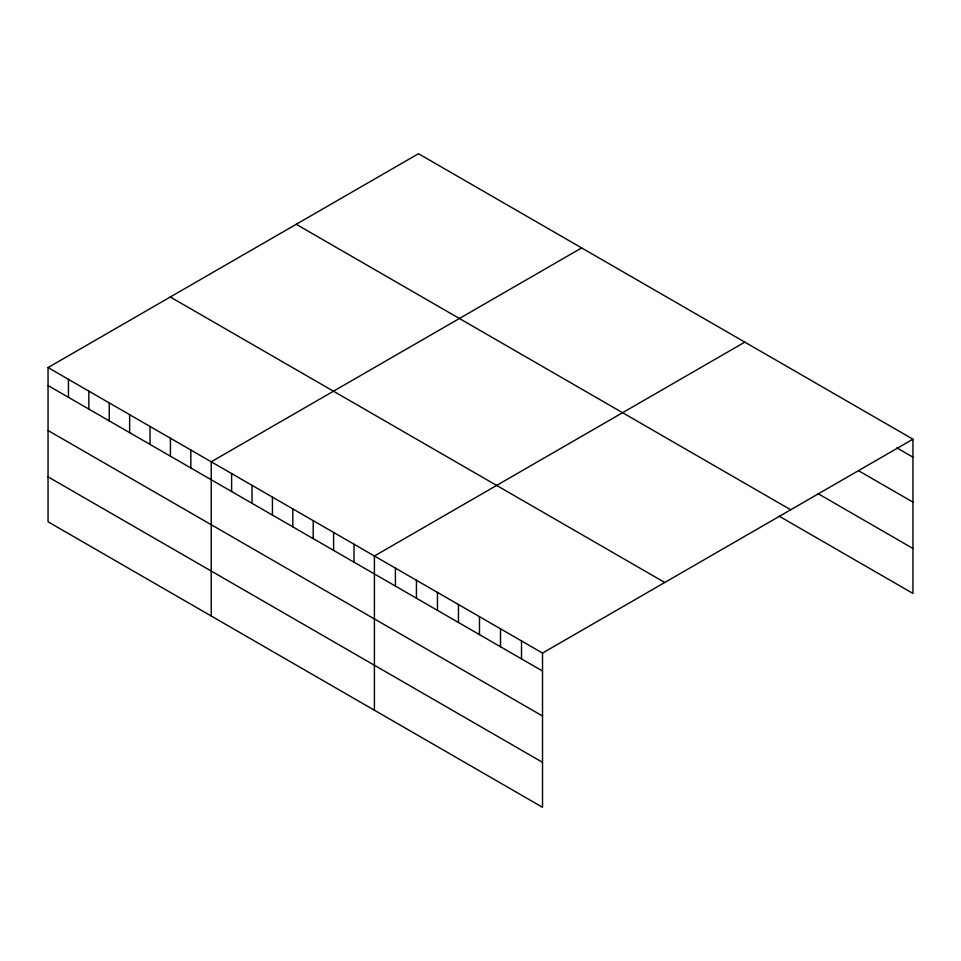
<?xml version="1.0" encoding="UTF-8"?>
<svg xmlns="http://www.w3.org/2000/svg" width="961" height="961" viewBox="0 0 961 961"><rect width="100%" height="100%" fill="white"/><g stroke="black" fill="none" stroke-linecap="round" stroke-linejoin="round"><path stroke-width="1.44" d="M48.05 367.57L542.521 653.06L542.521 807.288L48.05 521.799L48.05 367.57L418.479 153.712L912.95 439.201L912.95 593.43L779.443 516.345M581.645 247.926L211.228 461.785L211.228 616.013M744.823 342.128L374.406 555.999L374.406 710.227M542.521 653.06L912.95 439.201M896.877 447.874L912.95 457.16M858.557 470.722L912.95 502.122M817.763 493.498L912.95 548.455M296.228 224.285L790.711 509.774M170.289 296.997L664.772 582.486M48.05 385.541L542.521 671.018M48.05 430.504L542.521 715.993M48.05 476.836L542.521 762.313M521.511 640.927L521.511 658.886M500.501 628.794L500.501 646.753M479.479 616.662L479.479 634.62M458.469 604.529L458.469 622.488M437.447 592.396L437.447 610.355M416.437 580.264L416.437 598.222M395.415 568.131L395.415 586.09M354.008 544.214L354.008 562.173M333.611 532.442L333.611 550.401M313.214 520.67L313.214 538.628M292.817 508.886L292.817 526.856M272.419 497.113L272.419 515.072M252.022 485.341L252.022 503.3M231.625 473.557L231.625 491.527M190.831 450.012L190.831 467.971M170.433 438.228L170.433 456.199M150.036 426.456L150.036 444.414M129.639 414.684L129.639 432.642M109.242 402.899L109.242 420.87M88.844 391.127L88.844 409.086M68.447 379.355L68.447 397.313"/></g></svg>
